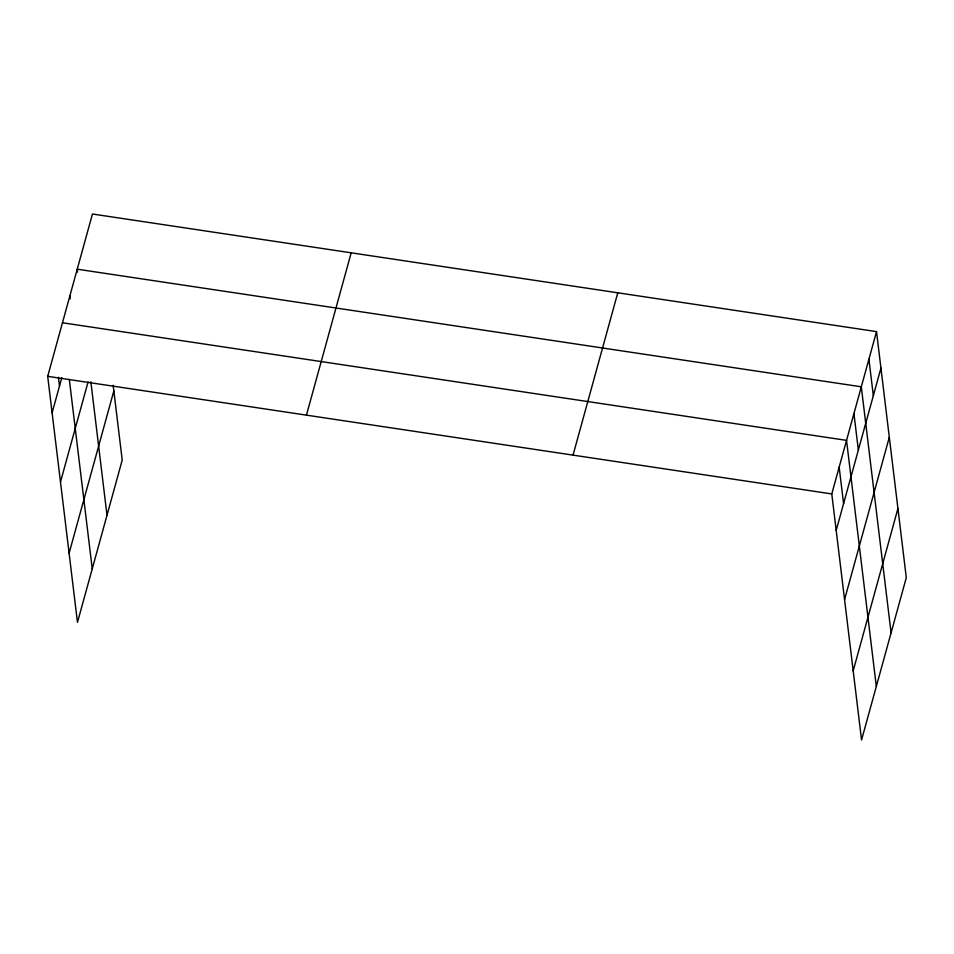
<?xml version="1.0" encoding="UTF-8"?>
<svg xmlns="http://www.w3.org/2000/svg" width="954" height="954" viewBox="0 0 954 954"><rect width="100%" height="100%" fill="white"/><g stroke="black" fill="none" stroke-linecap="round" stroke-linejoin="round"><path stroke-width="1.43" d="M113.168 385.321L122.219 460.066L77.477 622.39L47.7 376.341L92.443 214.006L876.523 331.61L906.3 577.659L861.557 739.994L831.781 493.933L876.523 331.61M52.112 412.832L61.831 377.593M60.484 481.985L88.078 381.898M69.105 553.237L113.848 390.913M306.449 415.145L351.191 252.822M573.032 455.13L617.775 292.806M836.193 530.436L880.936 368.113M844.564 599.589L889.307 437.266M853.186 670.841L897.929 508.518M62.463 322.762L846.544 440.366L876.321 686.427M47.7 376.341L831.781 493.933M868.915 359.205L873.339 395.707M891.084 632.86L861.307 386.799L77.226 269.195L77.584 272.117M853.925 413.583L858.35 450.085M839.162 467.15L843.586 503.652M90.857 381.838L107.003 515.255M69.845 295.978L70.202 298.9M69.32 379.442L92.24 568.822M58.444 377.295L59.494 386.048"/></g></svg>
